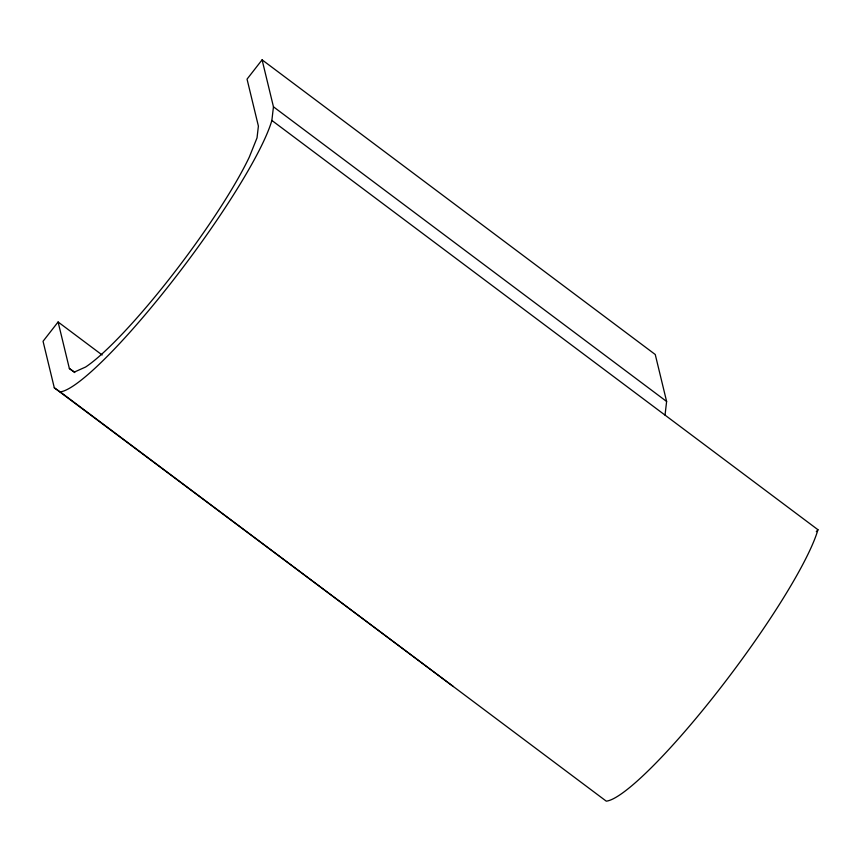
<?xml version="1.0" encoding="UTF-8"?>
<svg xmlns="http://www.w3.org/2000/svg" width="861" height="861" viewBox="0 0 861 861"><rect width="100%" height="100%" fill="white"/><g stroke="black" fill="none" stroke-linecap="round" stroke-linejoin="round"><path stroke-width="1.29" d="M54.308 387.816L60.184 391.884A179.551 27.337 -53.1 0 0 172.157 281.504A179.551 27.337 -53.1 0 0 271.861 120.443L273.454 106.807L262.088 59.84L247.042 79.137L258.397 126.104L257.03 137.868L249.303 157.089A154.894 23.591 -53.1 0 1 85.594 367.034L74.423 372.027L69.364 368.519L58.096 321.982L43.05 341.279L54.308 387.816L453.349 686.551M665.026 415.11L666.618 401.474L655.253 354.506L262.088 59.84M816.303 531.657L817.95 529.719L271.861 120.443M273.454 106.807L666.618 401.474M58.096 321.982L102.147 354.99M69.364 368.519L74.735 372.544M60.184 391.884L606.273 801.16A179.551 27.337 -53.1 0 0 718.246 690.791A179.551 27.337 -53.1 0 0 817.95 529.719"/></g></svg>
